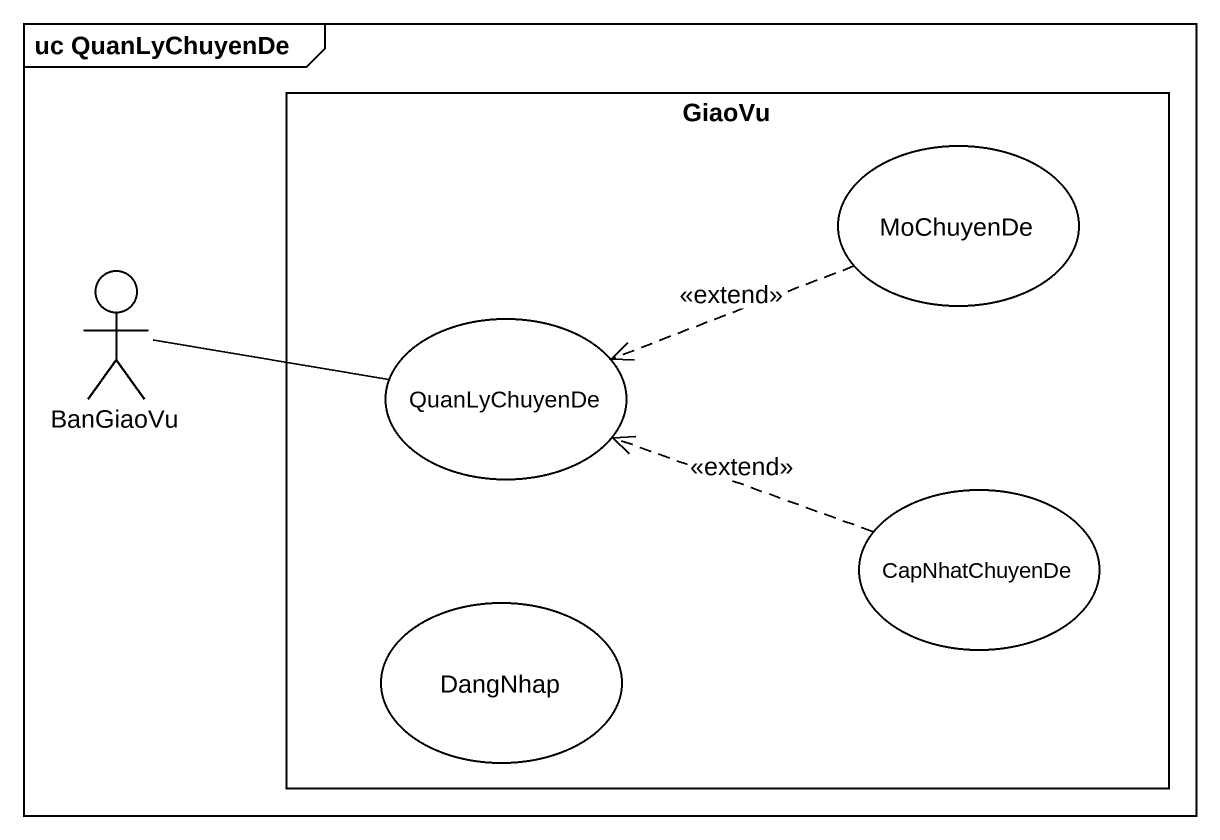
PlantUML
@startuml
mainframe uc QuanLyChuyenDe
rectangle GiaoVu {
  usecase MoChuyenDe
  usecase QuanLyChuyenDe
  usecase CapNhatChuyenDe
  usecase DangNhap
}
actor BanGiaoVu
MoChuyenDe .left.> QuanLyChuyenDe : <<extend>>
BanGiaoVu -right- QuanLyChuyenDe
CapNhatChuyenDe .left.> QuanLyChuyenDe : <<extend>>
@enduml
